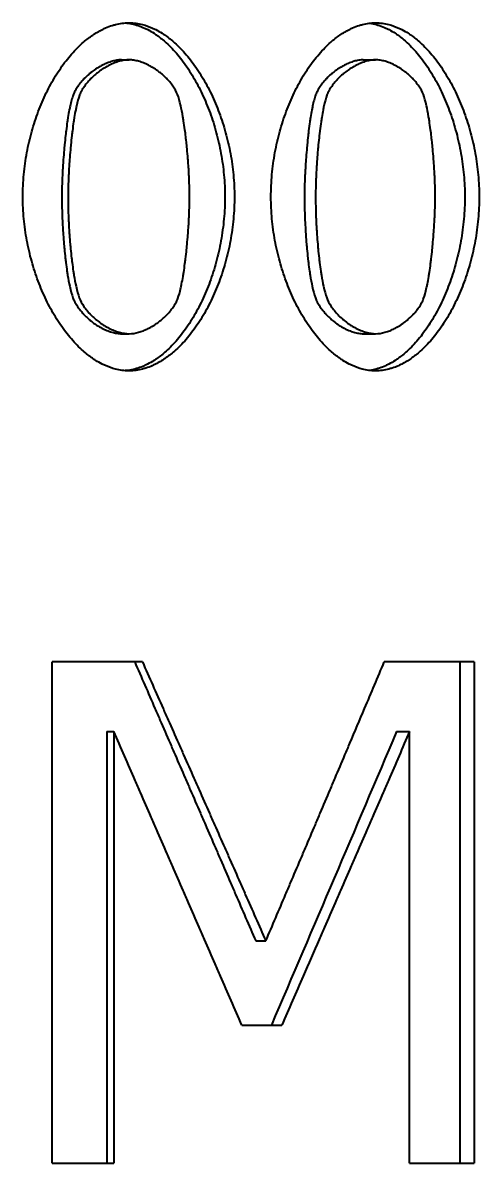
# Model space of a CAD drawing. Header units: millimetres. Extents: x 0 to 51860, y 0 to 5940.
# Drawn here: x 703.77 to 711.97, y 1717.11 to 1737.59 of the extents above; entities that cross this region are included whole.
import ezdxf

# ---------------------------------------------------------------- set-up
doc = ezdxf.new("R2010")
doc.units = ezdxf.units.MM
doc.header["$LTSCALE"] = 10
doc.layers.add('가시적인 것(ISO)', color=3, linetype='Continuous', lineweight=40)

msp = doc.modelspace()

# ---------------------------------------------------------------- linework, layer by layer
at = {"layer": '가시적인 것(ISO)'}
for p, q in [((705.5494, 1736.919), (705.6827, 1736.919)), ((709.8908, 1736.919), (710.1121, 1736.919)), ((705.5494, 1732.0032), (705.6827, 1732.0032)), ((709.8908, 1732.0032), (710.1121, 1732.0032)), ((704.3012, 1717.11), (704.3012, 1726.11)), ((705.9226, 1726.11), (704.3012, 1726.11)), ((711.8817, 1726.11), (710.2677, 1726.11)), ((711.6251, 1726.11), (711.6251, 1717.11)), ((711.8817, 1726.11), (711.8817, 1717.11)), ((705.2816, 1724.8629), (705.2816, 1717.11)), ((705.2816, 1724.8629), (705.4094, 1724.8629)), ((705.4094, 1724.8629), (705.4094, 1717.11)), ((710.4886, 1724.8629), (710.722, 1724.8629)), ((710.722, 1717.11), (710.722, 1724.8629)), ((707.9577, 1721.0995), (708.1398, 1721.0995)), ((707.7092, 1719.5898), (708.4265, 1719.5898)), ((704.3012, 1717.11), (705.4094, 1717.11)), ((710.722, 1717.11), (711.8817, 1717.11))]:
    msp.add_line(p, q, dxfattribs=at)
for points, knots in [([(703.7748, 1734.4587), (703.7748, 1734.594), (703.7878, 1734.863), (703.8338, 1735.191), (703.9004, 1735.5098), (703.9692, 1735.7564), (704.0727, 1736.0509), (704.1688, 1736.2744), (704.3035, 1736.5357), (704.4222, 1736.7289), (704.5823, 1736.9479), (704.7189, 1737.1037), (704.8806, 1737.2546), (704.9736, 1737.3265), (705.0872, 1737.4035), (705.1449, 1737.4374), (705.2229, 1737.4759), (705.2816, 1737.5032), (705.3607, 1737.5327), (705.4606, 1737.5608), (705.5611, 1737.5799), (705.6421, 1737.5851), (705.6827, 1737.5851)], [0, 0, 0, 0, 0.0833333, 0.1666667, 0.2083333, 0.2916667, 0.3333333, 0.4166667, 0.4583333, 0.5416667, 0.5833333, 0.6666667, 0.7083333, 0.7708333, 0.7708333, 0.8333333, 0.8333333, 0.8541667, 0.8958333, 0.9166667, 0.9583333, 1, 1, 1, 1]), ([(705.6149, 1737.5827), (705.633, 1737.5814), (705.6509, 1737.5795), (705.6689, 1737.5771), (705.7086, 1737.5718), (705.7481, 1737.5639), (705.7874, 1737.5536), (705.807, 1737.5484), (705.8266, 1737.5426), (705.8461, 1737.5362), (705.8852, 1737.5234), (705.9239, 1737.5082), (705.9624, 1737.4906), (705.9816, 1737.4818), (706.0008, 1737.4725), (706.0199, 1737.4626), (706.058, 1737.4428), (706.0958, 1737.4207), (706.1331, 1737.3965), (706.1518, 1737.3844), (706.1704, 1737.3717), (706.1889, 1737.3586), (706.2443, 1737.3191), (706.2987, 1737.2749), (706.352, 1737.2264), (706.3875, 1737.194), (706.4224, 1737.1598), (706.4568, 1737.1237), (706.5255, 1737.0516), (706.5919, 1736.9722), (706.6554, 1736.8866), (706.6872, 1736.8437), (706.7182, 1736.7993), (706.7485, 1736.7534), (706.8091, 1736.6616), (706.8665, 1736.564), (706.9204, 1736.4613), (706.9473, 1736.41), (706.9734, 1736.3574), (706.9985, 1736.3037), (707.0487, 1736.1962), (707.0951, 1736.0843), (707.1371, 1735.9687), (707.1582, 1735.9109), (707.1781, 1735.8521), (707.197, 1735.7926), (707.2346, 1735.6736), (707.2678, 1735.5514), (707.2959, 1735.4268), (707.3099, 1735.3645), (707.3227, 1735.3017), (707.3342, 1735.2384), (707.3572, 1735.1118), (707.3749, 1734.9833), (707.3869, 1734.8538), (707.3989, 1734.7244), (707.4051, 1734.594), (707.4051, 1734.4635)], [0.02281679, 0.02281679, 0.02281679, 0.02281679, 0.04166667, 0.04166667, 0.04166667, 0.08333333, 0.08333333, 0.08333333, 0.10416667, 0.10416667, 0.10416667, 0.14583333, 0.14583333, 0.14583333, 0.16666667, 0.16666667, 0.16666667, 0.20833333, 0.20833333, 0.20833333, 0.22916667, 0.22916667, 0.22916667, 0.29166667, 0.29166667, 0.29166667, 0.33333333, 0.33333333, 0.33333333, 0.41666667, 0.41666667, 0.41666667, 0.45833333, 0.45833333, 0.45833333, 0.54166667, 0.54166667, 0.54166667, 0.58333333, 0.58333333, 0.58333333, 0.66666667, 0.66666667, 0.66666667, 0.70833333, 0.70833333, 0.70833333, 0.79166667, 0.79166667, 0.79166667, 0.83333333, 0.83333333, 0.83333333, 0.91666667, 0.91666667, 0.91666667, 1, 1, 1, 1]), ([(705.6827, 1737.5851), (705.7234, 1737.5851), (705.8047, 1737.5797), (705.8854, 1737.5639), (705.9856, 1737.538), (706.0452, 1737.5169), (706.1237, 1737.4818), (706.1823, 1737.4538), (706.2594, 1737.4097), (706.3731, 1737.3338), (706.4842, 1737.2454), (706.6447, 1737.0913), (706.7802, 1736.9326), (706.9386, 1736.7105), (707.0558, 1736.5151), (707.1887, 1736.2522), (707.2833, 1736.0283), (707.3852, 1735.7347), (707.4528, 1735.4902), (707.5181, 1735.176), (707.5633, 1734.8548), (707.576, 1734.594), (707.576, 1734.4635)], [0, 0, 0, 0, 0.0416667, 0.0833333, 0.0833333, 0.1458333, 0.1458333, 0.1666667, 0.2083333, 0.2291667, 0.2916667, 0.3333333, 0.4166667, 0.4583333, 0.5416667, 0.5833333, 0.6666667, 0.7083333, 0.7916667, 0.8333333, 0.9166667, 1, 1, 1, 1]), ([(708.2315, 1734.4587), (708.2315, 1734.594), (708.2443, 1734.863), (708.2898, 1735.191), (708.3555, 1735.5098), (708.4234, 1735.7564), (708.5256, 1736.0509), (708.6205, 1736.2744), (708.7534, 1736.5357), (708.8705, 1736.7289), (709.0283, 1736.9479), (709.163, 1737.1037), (709.3223, 1737.2546), (709.414, 1737.3265), (709.5259, 1737.4035), (709.5827, 1737.4374), (709.6595, 1737.4759), (709.7173, 1737.5032), (709.7953, 1737.5327), (709.8936, 1737.5608), (709.9925, 1737.5799), (710.0722, 1737.5851), (710.1121, 1737.5851)], [0, 0, 0, 0, 0.0833333, 0.1666667, 0.2083333, 0.2916667, 0.3333333, 0.4166667, 0.4583333, 0.5416667, 0.5833333, 0.6666667, 0.7083333, 0.7708333, 0.7708333, 0.8333333, 0.8333333, 0.8541667, 0.8958333, 0.9166667, 0.9583333, 1, 1, 1, 1]), ([(709.9996, 1737.5782), (710.0025, 1737.5779), (710.0054, 1737.5775), (710.0083, 1737.5771), (710.0474, 1737.5718), (710.0862, 1737.5639), (710.1249, 1737.5536), (710.1442, 1737.5484), (710.1634, 1737.5426), (710.1826, 1737.5362), (710.221, 1737.5234), (710.2592, 1737.5082), (710.297, 1737.4906), (710.3159, 1737.4818), (710.3347, 1737.4725), (710.3535, 1737.4626), (710.391, 1737.4428), (710.4281, 1737.4207), (710.4648, 1737.3965), (710.4832, 1737.3844), (710.5015, 1737.3717), (710.5196, 1737.3586), (710.5741, 1737.3191), (710.6276, 1737.2749), (710.6799, 1737.2264), (710.7147, 1737.194), (710.7491, 1737.1598), (710.7828, 1737.1237), (710.8504, 1737.0516), (710.9155, 1736.9722), (710.9779, 1736.8866), (711.0091, 1736.8437), (711.0396, 1736.7993), (711.0693, 1736.7534), (711.1287, 1736.6616), (711.1851, 1736.564), (711.238, 1736.4613), (711.2645, 1736.41), (711.29, 1736.3574), (711.3147, 1736.3037), (711.3639, 1736.1962), (711.4094, 1736.0843), (711.4507, 1735.9687), (711.4713, 1735.9109), (711.4909, 1735.8521), (711.5094, 1735.7926), (711.5463, 1735.6736), (711.5788, 1735.5514), (711.6064, 1735.4268), (711.6202, 1735.3645), (711.6327, 1735.3017), (711.644, 1735.2384), (711.6665, 1735.1118), (711.6839, 1734.9833), (711.6956, 1734.8538), (711.7074, 1734.7244), (711.7135, 1734.594), (711.7135, 1734.4635)], [0.03856959, 0.03856959, 0.03856959, 0.03856959, 0.04166667, 0.04166667, 0.04166667, 0.08333333, 0.08333333, 0.08333333, 0.10416667, 0.10416667, 0.10416667, 0.14583333, 0.14583333, 0.14583333, 0.16666667, 0.16666667, 0.16666667, 0.20833333, 0.20833333, 0.20833333, 0.22916667, 0.22916667, 0.22916667, 0.29166667, 0.29166667, 0.29166667, 0.33333333, 0.33333333, 0.33333333, 0.41666667, 0.41666667, 0.41666667, 0.45833333, 0.45833333, 0.45833333, 0.54166667, 0.54166667, 0.54166667, 0.58333333, 0.58333333, 0.58333333, 0.66666667, 0.66666667, 0.66666667, 0.70833333, 0.70833333, 0.70833333, 0.79166667, 0.79166667, 0.79166667, 0.83333333, 0.83333333, 0.83333333, 0.91666667, 0.91666667, 0.91666667, 1, 1, 1, 1]), ([(710.1121, 1737.5851), (710.1522, 1737.5851), (710.2322, 1737.5797), (710.3115, 1737.5639), (710.4101, 1737.538), (710.4687, 1737.5169), (710.5459, 1737.4818), (710.6035, 1737.4538), (710.6793, 1737.4097), (710.7911, 1737.3338), (710.9003, 1737.2454), (711.0579, 1737.0913), (711.191, 1736.9326), (711.3465, 1736.7105), (711.4615, 1736.5151), (711.5919, 1736.2522), (711.6848, 1736.0283), (711.7847, 1735.7347), (711.851, 1735.4902), (711.915, 1735.176), (711.9593, 1734.8548), (711.9718, 1734.594), (711.9718, 1734.4635)], [0, 0, 0, 0, 0.0416667, 0.0833333, 0.0833333, 0.1458333, 0.1458333, 0.1666667, 0.2083333, 0.2291667, 0.2916667, 0.3333333, 0.4166667, 0.4583333, 0.5416667, 0.5833333, 0.6666667, 0.7083333, 0.7916667, 0.8333333, 0.9166667, 1, 1, 1, 1]), ([(705.5494, 1736.919), (705.5223, 1736.919), (705.4666, 1736.9146), (705.3949, 1736.899), (705.3225, 1736.8766), (705.2642, 1736.8535), (705.1919, 1736.8187), (705.1348, 1736.7865), (705.0652, 1736.7415), (705.0113, 1736.7019), (704.9469, 1736.6486), (704.8983, 1736.6033), (704.8418, 1736.5438), (704.8004, 1736.4944), (704.7543, 1736.4308), (704.7143, 1736.3659), (704.6897, 1736.3132), (704.6794, 1736.2869)], [0, 0, 0, 0, 0.0833333, 0.1666667, 0.2083333, 0.2916667, 0.3333333, 0.4166667, 0.4583333, 0.5416667, 0.5833333, 0.6666667, 0.7083333, 0.7916667, 0.8333333, 0.9166667, 1, 1, 1, 1]), ([(705.6827, 1736.919), (705.6272, 1736.919), (705.5691, 1736.9102), (705.5102, 1736.8941), (705.4955, 1736.8901), (705.4807, 1736.8856), (705.4659, 1736.8807), (705.4362, 1736.8708), (705.4065, 1736.8593), (705.3769, 1736.8462), (705.3621, 1736.8396), (705.3474, 1736.8326), (705.3327, 1736.8253), (705.3033, 1736.8107), (705.2742, 1736.7946), (705.2455, 1736.7772), (705.2312, 1736.7685), (705.217, 1736.7595), (705.2029, 1736.7502), (705.1748, 1736.7316), (705.1473, 1736.7118), (705.1207, 1736.691), (705.1073, 1736.6806), (705.0942, 1736.67), (705.0813, 1736.6591), (705.0555, 1736.6373), (705.0307, 1736.6146), (705.0071, 1736.5912), (704.9952, 1736.5795), (704.9837, 1736.5676), (704.9725, 1736.5556), (704.9501, 1736.5315), (704.929, 1736.5067), (704.9094, 1736.4815), (704.8996, 1736.4689), (704.8902, 1736.4562), (704.8813, 1736.4434), (704.8633, 1736.4178), (704.8469, 1736.3919), (704.8325, 1736.3657), (704.818, 1736.3395), (704.8054, 1736.3132), (704.795, 1736.2869)], [0, 0, 0, 0, 0.1666667, 0.1666667, 0.1666667, 0.2083333, 0.2083333, 0.2083333, 0.2916667, 0.2916667, 0.2916667, 0.3333333, 0.3333333, 0.3333333, 0.4166667, 0.4166667, 0.4166667, 0.4583333, 0.4583333, 0.4583333, 0.5416667, 0.5416667, 0.5416667, 0.5833333, 0.5833333, 0.5833333, 0.6666667, 0.6666667, 0.6666667, 0.7083333, 0.7083333, 0.7083333, 0.7916667, 0.7916667, 0.7916667, 0.8333333, 0.8333333, 0.8333333, 0.9166667, 0.9166667, 0.9166667, 1, 1, 1, 1]), ([(706.5538, 1736.2966), (706.5338, 1736.3477), (706.5055, 1736.399), (706.4707, 1736.4491), (706.462, 1736.4616), (706.4528, 1736.474), (706.4434, 1736.4864), (706.4244, 1736.5111), (706.4039, 1736.5353), (706.3821, 1736.559), (706.3712, 1736.5709), (706.36, 1736.5826), (706.3485, 1736.5941), (706.3255, 1736.6171), (706.3012, 1736.6395), (706.2761, 1736.661), (706.2635, 1736.6717), (706.2507, 1736.6823), (706.2376, 1736.6926), (706.2116, 1736.7131), (706.1846, 1736.7327), (706.1571, 1736.7512), (706.1433, 1736.7604), (706.1294, 1736.7693), (706.1153, 1736.7779), (706.0872, 1736.7952), (706.0586, 1736.8111), (706.0296, 1736.8257), (706.0152, 1736.833), (706.0006, 1736.8399), (705.986, 1736.8464), (705.9569, 1736.8594), (705.9275, 1736.871), (705.8982, 1736.8808), (705.8836, 1736.8857), (705.8689, 1736.8901), (705.8543, 1736.8941), (705.8251, 1736.9022), (705.796, 1736.9084), (705.7674, 1736.9126), (705.7387, 1736.9168), (705.7104, 1736.919), (705.6827, 1736.919)], [0, 0, 0, 0, 0.1666667, 0.1666667, 0.1666667, 0.2083333, 0.2083333, 0.2083333, 0.2916667, 0.2916667, 0.2916667, 0.3333333, 0.3333333, 0.3333333, 0.4166667, 0.4166667, 0.4166667, 0.4583333, 0.4583333, 0.4583333, 0.5416667, 0.5416667, 0.5416667, 0.5833333, 0.5833333, 0.5833333, 0.6666667, 0.6666667, 0.6666667, 0.7083333, 0.7083333, 0.7083333, 0.7916667, 0.7916667, 0.7916667, 0.8333333, 0.8333333, 0.8333333, 0.9166667, 0.9166667, 0.9166667, 1, 1, 1, 1]), ([(709.8908, 1736.919), (709.8641, 1736.919), (709.8093, 1736.9146), (709.7387, 1736.899), (709.6674, 1736.8766), (709.6101, 1736.8535), (709.5389, 1736.8187), (709.4826, 1736.7865), (709.4141, 1736.7415), (709.361, 1736.7019), (709.2976, 1736.6486), (709.2497, 1736.6033), (709.194, 1736.5438), (709.1533, 1736.4944), (709.1079, 1736.4308), (709.0684, 1736.3659), (709.0441, 1736.3132), (709.034, 1736.2869)], [0, 0, 0, 0, 0.0833333, 0.1666667, 0.2083333, 0.2916667, 0.3333333, 0.4166667, 0.4583333, 0.5416667, 0.5833333, 0.6666667, 0.7083333, 0.7916667, 0.8333333, 0.9166667, 1, 1, 1, 1]), ([(710.1121, 1736.919), (710.0576, 1736.919), (710.0004, 1736.9102), (709.9424, 1736.8941), (709.9279, 1736.8901), (709.9133, 1736.8856), (709.8988, 1736.8807), (709.8696, 1736.8708), (709.8403, 1736.8593), (709.8112, 1736.8462), (709.7967, 1736.8396), (709.7821, 1736.8326), (709.7677, 1736.8253), (709.7387, 1736.8107), (709.71, 1736.7946), (709.6818, 1736.7772), (709.6677, 1736.7685), (709.6537, 1736.7595), (709.6399, 1736.7502), (709.6122, 1736.7316), (709.5851, 1736.7118), (709.5589, 1736.691), (709.5457, 1736.6806), (709.5328, 1736.67), (709.5201, 1736.6591), (709.4947, 1736.6373), (709.4703, 1736.6146), (709.447, 1736.5912), (709.4353, 1736.5795), (709.424, 1736.5676), (709.4129, 1736.5556), (709.3908, 1736.5315), (709.3701, 1736.5067), (709.3508, 1736.4815), (709.3411, 1736.4689), (709.3319, 1736.4562), (709.323, 1736.4434), (709.3053, 1736.4178), (709.2892, 1736.3919), (709.2749, 1736.3657), (709.2607, 1736.3395), (709.2483, 1736.3132), (709.238, 1736.2869)], [0, 0, 0, 0, 0.1666667, 0.1666667, 0.1666667, 0.2083333, 0.2083333, 0.2083333, 0.2916667, 0.2916667, 0.2916667, 0.3333333, 0.3333333, 0.3333333, 0.4166667, 0.4166667, 0.4166667, 0.4583333, 0.4583333, 0.4583333, 0.5416667, 0.5416667, 0.5416667, 0.5833333, 0.5833333, 0.5833333, 0.6666667, 0.6666667, 0.6666667, 0.7083333, 0.7083333, 0.7083333, 0.7916667, 0.7916667, 0.7916667, 0.8333333, 0.8333333, 0.8333333, 0.9166667, 0.9166667, 0.9166667, 1, 1, 1, 1]), ([(710.9686, 1736.2966), (710.9489, 1736.3477), (710.9211, 1736.399), (710.8869, 1736.4491), (710.8784, 1736.4616), (710.8694, 1736.474), (710.8601, 1736.4864), (710.8415, 1736.5111), (710.8213, 1736.5353), (710.7999, 1736.559), (710.7892, 1736.5709), (710.7782, 1736.5826), (710.7669, 1736.5941), (710.7442, 1736.6171), (710.7205, 1736.6395), (710.6957, 1736.661), (710.6834, 1736.6717), (710.6707, 1736.6823), (710.6579, 1736.6926), (710.6323, 1736.7131), (710.6058, 1736.7327), (710.5788, 1736.7512), (710.5652, 1736.7604), (710.5515, 1736.7693), (710.5377, 1736.7779), (710.51, 1736.7952), (710.4819, 1736.8111), (710.4534, 1736.8257), (710.4392, 1736.833), (710.4249, 1736.8399), (710.4106, 1736.8464), (710.3819, 1736.8594), (710.353, 1736.871), (710.3242, 1736.8808), (710.3098, 1736.8857), (710.2954, 1736.8901), (710.281, 1736.8941), (710.2523, 1736.9022), (710.2237, 1736.9084), (710.1955, 1736.9126), (710.1673, 1736.9168), (710.1394, 1736.919), (710.1121, 1736.919)], [0, 0, 0, 0, 0.1666667, 0.1666667, 0.1666667, 0.2083333, 0.2083333, 0.2083333, 0.2916667, 0.2916667, 0.2916667, 0.3333333, 0.3333333, 0.3333333, 0.4166667, 0.4166667, 0.4166667, 0.4583333, 0.4583333, 0.4583333, 0.5416667, 0.5416667, 0.5416667, 0.5833333, 0.5833333, 0.5833333, 0.6666667, 0.6666667, 0.6666667, 0.7083333, 0.7083333, 0.7083333, 0.7916667, 0.7916667, 0.7916667, 0.8333333, 0.8333333, 0.8333333, 0.9166667, 0.9166667, 0.9166667, 1, 1, 1, 1]), ([(704.6794, 1736.2869), (704.6695, 1736.2613), (704.6503, 1736.2016), (704.6275, 1736.1079), (704.6058, 1736.0021), (704.5894, 1735.9087), (704.5701, 1735.7829), (704.5557, 1735.6759), (704.5391, 1735.5365), (704.5271, 1735.4211), (704.5136, 1735.2743), (704.5042, 1735.1556), (704.4921, 1734.9782), (704.4799, 1734.7451), (704.4758, 1734.5567), (704.4758, 1734.4587)], [0, 0, 0, 0, 0.0833333, 0.1666667, 0.2083333, 0.2916667, 0.3333333, 0.4166667, 0.4583333, 0.5416667, 0.5833333, 0.6666667, 0.7083333, 0.8333333, 1, 1, 1, 1]), ([(704.795, 1736.2869), (704.7749, 1736.2358), (704.7557, 1736.1673), (704.7377, 1736.0859), (704.7332, 1736.0656), (704.7287, 1736.0444), (704.7244, 1736.0225), (704.7157, 1735.9788), (704.7073, 1735.932), (704.6993, 1735.8829), (704.6952, 1735.8583), (704.6913, 1735.8332), (704.6875, 1735.8075), (704.6798, 1735.7561), (704.6724, 1735.7027), (704.6655, 1735.6476), (704.662, 1735.6201), (704.6586, 1735.5922), (704.6554, 1735.564), (704.6488, 1735.5076), (704.6427, 1735.4499), (704.6369, 1735.3916), (704.6341, 1735.3624), (704.6313, 1735.333), (704.6287, 1735.3035), (704.6234, 1735.2446), (704.6186, 1735.1853), (704.6143, 1735.1261), (704.6121, 1735.0965), (704.6101, 1735.0669), (704.6081, 1735.0374), (704.6024, 1734.9491), (704.5977, 1734.8617), (704.5943, 1734.7771), (704.5897, 1734.6644), (704.5873, 1734.5567), (704.5873, 1734.4587)], [0, 0, 0, 0, 0.1666667, 0.1666667, 0.1666667, 0.2083333, 0.2083333, 0.2083333, 0.2916667, 0.2916667, 0.2916667, 0.3333333, 0.3333333, 0.3333333, 0.4166667, 0.4166667, 0.4166667, 0.4583333, 0.4583333, 0.4583333, 0.5416667, 0.5416667, 0.5416667, 0.5833333, 0.5833333, 0.5833333, 0.6666667, 0.6666667, 0.6666667, 0.7083333, 0.7083333, 0.7083333, 0.8333333, 0.8333333, 0.8333333, 1, 1, 1, 1]), ([(706.77, 1734.4635), (706.77, 1734.515), (706.7687, 1734.622), (706.7649, 1734.735), (706.7586, 1734.8787), (706.7536, 1734.9672), (706.7452, 1735.0858), (706.7386, 1735.1749), (706.7283, 1735.2935), (706.7107, 1735.469), (706.6972, 1735.5827), (706.6863, 1735.6644), (706.679, 1735.7188), (706.6675, 1735.7981), (706.6429, 1735.9472), (706.6077, 1736.1269), (706.5738, 1736.2455), (706.5538, 1736.2966)], [0, 0, 0, 0, 0.0833333, 0.1666667, 0.1666667, 0.2916667, 0.2916667, 0.3333333, 0.4166667, 0.4583333, 0.5833333, 0.5833333, 0.5833333, 0.6666667, 0.7083333, 0.8333333, 1, 1, 1, 1]), ([(709.034, 1736.2869), (709.0243, 1736.2613), (709.0053, 1736.2016), (708.9828, 1736.1079), (708.9615, 1736.0021), (708.9453, 1735.9087), (708.9262, 1735.7829), (708.9121, 1735.6759), (708.8958, 1735.5365), (708.8839, 1735.4211), (708.8706, 1735.2743), (708.8613, 1735.1556), (708.8494, 1734.9782), (708.8374, 1734.7451), (708.8333, 1734.5567), (708.8333, 1734.4587)], [0, 0, 0, 0, 0.0833333, 0.1666667, 0.2083333, 0.2916667, 0.3333333, 0.4166667, 0.4583333, 0.5416667, 0.5833333, 0.6666667, 0.7083333, 0.8333333, 1, 1, 1, 1]), ([(709.238, 1736.2869), (709.2181, 1736.2358), (709.1992, 1736.1673), (709.1815, 1736.0859), (709.177, 1736.0656), (709.1727, 1736.0444), (709.1684, 1736.0225), (709.1598, 1735.9788), (709.1516, 1735.932), (709.1436, 1735.8829), (709.1397, 1735.8583), (709.1358, 1735.8332), (709.132, 1735.8075), (709.1244, 1735.7561), (709.1172, 1735.7027), (709.1103, 1735.6476), (709.1069, 1735.6201), (709.1036, 1735.5922), (709.1003, 1735.564), (709.0939, 1735.5076), (709.0878, 1735.4499), (709.0822, 1735.3916), (709.0794, 1735.3624), (709.0767, 1735.333), (709.0741, 1735.3035), (709.0689, 1735.2446), (709.0641, 1735.1853), (709.0598, 1735.1261), (709.0577, 1735.0965), (709.0557, 1735.0669), (709.0538, 1735.0374), (709.0481, 1734.9491), (709.0435, 1734.8617), (709.0401, 1734.7771), (709.0356, 1734.6644), (709.0332, 1734.5567), (709.0332, 1734.4587)], [0, 0, 0, 0, 0.1666667, 0.1666667, 0.1666667, 0.2083333, 0.2083333, 0.2083333, 0.2916667, 0.2916667, 0.2916667, 0.3333333, 0.3333333, 0.3333333, 0.4166667, 0.4166667, 0.4166667, 0.4583333, 0.4583333, 0.4583333, 0.5416667, 0.5416667, 0.5416667, 0.5833333, 0.5833333, 0.5833333, 0.6666667, 0.6666667, 0.6666667, 0.7083333, 0.7083333, 0.7083333, 0.8333333, 0.8333333, 0.8333333, 1, 1, 1, 1]), ([(711.181, 1734.4635), (711.181, 1734.515), (711.1797, 1734.622), (711.1759, 1734.735), (711.1698, 1734.8787), (711.1648, 1734.9672), (711.1566, 1735.0858), (711.1501, 1735.1749), (711.14, 1735.2935), (711.1227, 1735.469), (711.1095, 1735.5827), (711.0987, 1735.6644), (711.0916, 1735.7188), (711.0803, 1735.7981), (711.0562, 1735.9472), (711.0216, 1736.1269), (710.9883, 1736.2455), (710.9686, 1736.2966)], [0, 0, 0, 0, 0.0833333, 0.1666667, 0.1666667, 0.2916667, 0.2916667, 0.3333333, 0.4166667, 0.4583333, 0.5833333, 0.5833333, 0.5833333, 0.6666667, 0.7083333, 0.8333333, 1, 1, 1, 1]), ([(705.6827, 1731.3371), (705.6417, 1731.3371), (705.56, 1731.3425), (705.4789, 1731.3581), (705.3782, 1731.3838), (705.3182, 1731.4047), (705.2393, 1731.4395), (705.1803, 1731.4673), (705.1027, 1731.5111), (704.9882, 1731.5865), (704.8763, 1731.6743), (704.7146, 1731.8275), (704.5781, 1731.9854), (704.4184, 1732.2066), (704.3001, 1732.4013), (704.166, 1732.6636), (704.0704, 1732.8874), (703.9675, 1733.1811), (703.8993, 1733.426), (703.8333, 1733.7413), (703.7876, 1734.0642), (703.7748, 1734.327), (703.7748, 1734.4587)], [0, 0, 0, 0, 0.0416667, 0.0833333, 0.0833333, 0.1458333, 0.1458333, 0.1666667, 0.2083333, 0.2291667, 0.2916667, 0.3333333, 0.4166667, 0.4583333, 0.5416667, 0.5833333, 0.6666667, 0.7083333, 0.7916667, 0.8333333, 0.9166667, 1, 1, 1, 1]), ([(704.4758, 1734.4587), (704.4758, 1734.406), (704.4769, 1734.2977), (704.4807, 1734.157), (704.4864, 1734.0138), (704.4925, 1733.898), (704.5017, 1733.7533), (704.5106, 1733.6381), (704.5232, 1733.4964), (704.5347, 1733.3856), (704.5506, 1733.2518), (704.5645, 1733.1491), (704.5872, 1733.0036), (704.6205, 1732.8265), (704.6541, 1732.705), (704.6747, 1732.6499)], [0, 0, 0, 0, 0.0833333, 0.1666667, 0.2083333, 0.2916667, 0.3333333, 0.4166667, 0.4583333, 0.5416667, 0.5833333, 0.6666667, 0.7083333, 0.8333333, 1, 1, 1, 1]), ([(704.5873, 1734.4587), (704.5873, 1734.406), (704.5883, 1734.2977), (704.5915, 1734.1851), (704.5967, 1734.0428), (704.6009, 1733.9559), (704.608, 1733.8401), (704.6137, 1733.7533), (704.6227, 1733.6381), (704.6357, 1733.4964), (704.6473, 1733.3856), (704.6635, 1733.2518), (704.6778, 1733.1491), (704.7009, 1733.0036), (704.7349, 1732.8265), (704.7692, 1732.705), (704.7901, 1732.6499)], [0, 0, 0, 0, 0.0833333, 0.1666667, 0.1666667, 0.2916667, 0.2916667, 0.3333333, 0.4166667, 0.4583333, 0.5416667, 0.5833333, 0.6666667, 0.7083333, 0.8333333, 1, 1, 1, 1]), ([(707.4051, 1734.4635), (707.4051, 1734.329), (707.3988, 1734.1952), (707.3867, 1734.0629), (707.3746, 1733.9306), (707.3567, 1733.7999), (707.3336, 1733.6714), (707.322, 1733.6072), (707.3091, 1733.5436), (707.2949, 1733.4807), (707.2666, 1733.3548), (707.2332, 1733.2317), (707.1953, 1733.1121), (707.1763, 1733.0523), (707.1562, 1732.9934), (707.1351, 1732.9355), (707.0927, 1732.8197), (707.0461, 1732.7079), (706.9956, 1732.6009), (706.9704, 1732.5474), (706.9442, 1732.4951), (706.9172, 1732.444), (706.8631, 1732.342), (706.8054, 1732.2452), (706.7447, 1732.1543), (706.7144, 1732.1089), (706.6832, 1732.065), (706.6514, 1732.0227), (706.5878, 1731.9381), (706.5214, 1731.8599), (706.4526, 1731.7889), (706.4182, 1731.7535), (706.3833, 1731.7198), (706.3478, 1731.688), (706.2947, 1731.6404), (706.2403, 1731.5971), (706.185, 1731.5584), (706.1666, 1731.5455), (706.1481, 1731.5331), (706.1295, 1731.5213), (706.0922, 1731.4976), (706.0546, 1731.476), (706.0166, 1731.4566), (705.9976, 1731.4469), (705.9785, 1731.4378), (705.9594, 1731.4292), (705.9211, 1731.4121), (705.8826, 1731.3972), (705.8438, 1731.3847), (705.8244, 1731.3785), (705.8049, 1731.3729), (705.7854, 1731.3678), (705.7464, 1731.3577), (705.7072, 1731.35), (705.6678, 1731.3449), (705.6503, 1731.3426), (705.6328, 1731.3408), (705.6152, 1731.3395)], [0, 0, 0, 0, 0.08333333, 0.08333333, 0.08333333, 0.16666667, 0.16666667, 0.16666667, 0.20833333, 0.20833333, 0.20833333, 0.29166667, 0.29166667, 0.29166667, 0.33333333, 0.33333333, 0.33333333, 0.41666667, 0.41666667, 0.41666667, 0.45833333, 0.45833333, 0.45833333, 0.54166667, 0.54166667, 0.54166667, 0.58333333, 0.58333333, 0.58333333, 0.66666667, 0.66666667, 0.66666667, 0.70833333, 0.70833333, 0.70833333, 0.77083333, 0.77083333, 0.77083333, 0.79166667, 0.79166667, 0.79166667, 0.83333333, 0.83333333, 0.83333333, 0.85416667, 0.85416667, 0.85416667, 0.89583333, 0.89583333, 0.89583333, 0.91666667, 0.91666667, 0.91666667, 0.95833333, 0.95833333, 0.95833333, 0.97687483, 0.97687483, 0.97687483, 0.97687483]), ([(707.576, 1734.4635), (707.576, 1734.329), (707.5631, 1734.0614), (707.5175, 1733.7345), (707.4517, 1733.4164), (707.3836, 1733.1701), (707.2811, 1732.8757), (707.1859, 1732.652), (707.0524, 1732.3904), (706.9347, 1732.1967), (706.776, 1731.9772), (706.6404, 1731.8208), (706.48, 1731.6693), (706.3876, 1731.5971), (706.2748, 1731.5197), (706.2174, 1731.4857), (706.1399, 1731.4469), (706.0816, 1731.4195), (706.0029, 1731.3898), (705.9036, 1731.3615), (705.8036, 1731.3424), (705.723, 1731.3371), (705.6827, 1731.3371)], [0, 0, 0, 0, 0.0833333, 0.1666667, 0.2083333, 0.2916667, 0.3333333, 0.4166667, 0.4583333, 0.5416667, 0.5833333, 0.6666667, 0.7083333, 0.7708333, 0.7708333, 0.8333333, 0.8333333, 0.8541667, 0.8958333, 0.9166667, 0.9583333, 1, 1, 1, 1]), ([(706.5586, 1732.6353), (706.5778, 1732.6848), (706.5965, 1732.7514), (706.6143, 1732.8309), (706.6188, 1732.8507), (706.6232, 1732.8714), (706.6275, 1732.8928), (706.6362, 1732.9357), (706.6446, 1732.9815), (706.6527, 1733.0298), (706.6568, 1733.0539), (706.6608, 1733.0786), (706.6647, 1733.1039), (706.6725, 1733.1545), (706.6801, 1733.2072), (706.6872, 1733.2616), (706.6908, 1733.2888), (706.6943, 1733.3164), (706.6977, 1733.3443), (706.7045, 1733.4002), (706.7109, 1733.4574), (706.7169, 1733.5156), (706.7199, 1733.5446), (706.7228, 1733.5739), (706.7256, 1733.6033), (706.7311, 1733.6621), (706.7362, 1733.7215), (706.7409, 1733.781), (706.7432, 1733.8108), (706.7454, 1733.8405), (706.7474, 1733.8702), (706.7536, 1733.9593), (706.7587, 1734.0479), (706.7624, 1734.1343), (706.7674, 1734.2495), (706.77, 1734.3606), (706.77, 1734.4635)], [0, 0, 0, 0, 0.1666667, 0.1666667, 0.1666667, 0.2083333, 0.2083333, 0.2083333, 0.2916667, 0.2916667, 0.2916667, 0.3333333, 0.3333333, 0.3333333, 0.4166667, 0.4166667, 0.4166667, 0.4583333, 0.4583333, 0.4583333, 0.5416667, 0.5416667, 0.5416667, 0.5833333, 0.5833333, 0.5833333, 0.6666667, 0.6666667, 0.6666667, 0.7083333, 0.7083333, 0.7083333, 0.8333333, 0.8333333, 0.8333333, 1, 1, 1, 1]), ([(710.1121, 1731.3371), (710.0718, 1731.3371), (709.9914, 1731.3425), (709.9116, 1731.3581), (709.8124, 1731.3838), (709.7534, 1731.4047), (709.6757, 1731.4395), (709.6176, 1731.4673), (709.5412, 1731.5111), (709.4283, 1731.5865), (709.3181, 1731.6743), (709.1588, 1731.8275), (709.0242, 1731.9854), (708.8667, 1732.2066), (708.75, 1732.4013), (708.6177, 1732.6636), (708.5234, 1732.8874), (708.4218, 1733.1811), (708.3544, 1733.426), (708.2893, 1733.7413), (708.2442, 1734.0642), (708.2315, 1734.327), (708.2315, 1734.4587)], [0, 0, 0, 0, 0.0416667, 0.0833333, 0.0833333, 0.1458333, 0.1458333, 0.1666667, 0.2083333, 0.2291667, 0.2916667, 0.3333333, 0.4166667, 0.4583333, 0.5416667, 0.5833333, 0.6666667, 0.7083333, 0.7916667, 0.8333333, 0.9166667, 1, 1, 1, 1]), ([(708.8333, 1734.4587), (708.8333, 1734.406), (708.8343, 1734.2977), (708.8382, 1734.157), (708.8438, 1734.0138), (708.8497, 1733.898), (708.8589, 1733.7533), (708.8676, 1733.6381), (708.8801, 1733.4964), (708.8914, 1733.3856), (708.907, 1733.2518), (708.9208, 1733.1491), (708.9431, 1733.0036), (708.976, 1732.8265), (709.0091, 1732.705), (709.0293, 1732.6499)], [0, 0, 0, 0, 0.0833333, 0.1666667, 0.2083333, 0.2916667, 0.3333333, 0.4166667, 0.4583333, 0.5416667, 0.5833333, 0.6666667, 0.7083333, 0.8333333, 1, 1, 1, 1]), ([(709.0332, 1734.4587), (709.0332, 1734.406), (709.0343, 1734.2977), (709.0374, 1734.1851), (709.0425, 1734.0428), (709.0467, 1733.9559), (709.0537, 1733.8401), (709.0593, 1733.7533), (709.0682, 1733.6381), (709.0809, 1733.4964), (709.0924, 1733.3856), (709.1084, 1733.2518), (709.1224, 1733.1491), (709.1453, 1733.0036), (709.1788, 1732.8265), (709.2126, 1732.705), (709.2332, 1732.6499)], [0, 0, 0, 0, 0.0833333, 0.1666667, 0.1666667, 0.2916667, 0.2916667, 0.3333333, 0.4166667, 0.4583333, 0.5416667, 0.5833333, 0.6666667, 0.7083333, 0.8333333, 1, 1, 1, 1]), ([(711.7135, 1734.4635), (711.7135, 1734.329), (711.7073, 1734.1952), (711.6954, 1734.0629), (711.6836, 1733.9306), (711.6661, 1733.7999), (711.6433, 1733.6714), (711.632, 1733.6072), (711.6193, 1733.5436), (711.6054, 1733.4807), (711.5776, 1733.3548), (711.5449, 1733.2317), (711.5077, 1733.1121), (711.4891, 1733.0523), (711.4694, 1732.9934), (711.4486, 1732.9355), (711.4071, 1732.8197), (711.3613, 1732.7079), (711.3119, 1732.6009), (711.2871, 1732.5474), (711.2614, 1732.4951), (711.2349, 1732.444), (711.1818, 1732.342), (711.1252, 1732.2452), (711.0656, 1732.1543), (711.0358, 1732.1089), (711.0052, 1732.065), (710.974, 1732.0227), (710.9115, 1731.9381), (710.8463, 1731.8599), (710.7787, 1731.7889), (710.745, 1731.7535), (710.7106, 1731.7198), (710.6758, 1731.688), (710.6236, 1731.6404), (710.5702, 1731.5971), (710.5158, 1731.5584), (710.4977, 1731.5455), (710.4795, 1731.5331), (710.4612, 1731.5213), (710.4246, 1731.4976), (710.3876, 1731.476), (710.3503, 1731.4566), (710.3316, 1731.4469), (710.3128, 1731.4378), (710.294, 1731.4292), (710.2564, 1731.4121), (710.2185, 1731.3972), (710.1803, 1731.3847), (710.1612, 1731.3785), (710.1421, 1731.3729), (710.1229, 1731.3678), (710.0845, 1731.3577), (710.046, 1731.35), (710.0073, 1731.3449), (710.0049, 1731.3446), (710.0025, 1731.3443), (710.0001, 1731.344)], [0, 0, 0, 0, 0.08333333, 0.08333333, 0.08333333, 0.16666667, 0.16666667, 0.16666667, 0.20833333, 0.20833333, 0.20833333, 0.29166667, 0.29166667, 0.29166667, 0.33333333, 0.33333333, 0.33333333, 0.41666667, 0.41666667, 0.41666667, 0.45833333, 0.45833333, 0.45833333, 0.54166667, 0.54166667, 0.54166667, 0.58333333, 0.58333333, 0.58333333, 0.66666667, 0.66666667, 0.66666667, 0.70833333, 0.70833333, 0.70833333, 0.77083333, 0.77083333, 0.77083333, 0.79166667, 0.79166667, 0.79166667, 0.83333333, 0.83333333, 0.83333333, 0.85416667, 0.85416667, 0.85416667, 0.89583333, 0.89583333, 0.89583333, 0.91666667, 0.91666667, 0.91666667, 0.95833333, 0.95833333, 0.95833333, 0.96091388, 0.96091388, 0.96091388, 0.96091388]), ([(711.9718, 1734.4635), (711.9718, 1734.329), (711.9592, 1734.0614), (711.9145, 1733.7345), (711.8499, 1733.4164), (711.7831, 1733.1701), (711.6826, 1732.8757), (711.5892, 1732.652), (711.4582, 1732.3904), (711.3427, 1732.1967), (711.1869, 1731.9772), (711.0537, 1731.8208), (710.8961, 1731.6693), (710.8053, 1731.5971), (710.6944, 1731.5197), (710.6381, 1731.4857), (710.5619, 1731.4469), (710.5045, 1731.4195), (710.4271, 1731.3898), (710.3295, 1731.3615), (710.2311, 1731.3424), (710.1519, 1731.3371), (710.1121, 1731.3371)], [0, 0, 0, 0, 0.0833333, 0.1666667, 0.2083333, 0.2916667, 0.3333333, 0.4166667, 0.4583333, 0.5416667, 0.5833333, 0.6666667, 0.7083333, 0.7708333, 0.7708333, 0.8333333, 0.8333333, 0.8541667, 0.8958333, 0.9166667, 0.9583333, 1, 1, 1, 1]), ([(710.9733, 1732.6353), (710.9922, 1732.6848), (711.0106, 1732.7514), (711.0281, 1732.8309), (711.0324, 1732.8507), (711.0368, 1732.8714), (711.041, 1732.8928), (711.0495, 1732.9357), (711.0578, 1732.9815), (711.0658, 1733.0298), (711.0698, 1733.0539), (711.0737, 1733.0786), (711.0776, 1733.1039), (711.0852, 1733.1545), (711.0926, 1733.2072), (711.0997, 1733.2616), (711.1032, 1733.2888), (711.1066, 1733.3164), (711.1099, 1733.3443), (711.1166, 1733.4002), (711.1229, 1733.4574), (711.1288, 1733.5156), (711.1318, 1733.5446), (711.1346, 1733.5739), (711.1373, 1733.6033), (711.1428, 1733.6621), (711.1478, 1733.7215), (711.1523, 1733.781), (711.1546, 1733.8108), (711.1568, 1733.8405), (711.1588, 1733.8702), (711.1649, 1733.9593), (711.1698, 1734.0479), (711.1735, 1734.1343), (711.1784, 1734.2495), (711.181, 1734.3606), (711.181, 1734.4635)], [0, 0, 0, 0, 0.1666667, 0.1666667, 0.1666667, 0.2083333, 0.2083333, 0.2083333, 0.2916667, 0.2916667, 0.2916667, 0.3333333, 0.3333333, 0.3333333, 0.4166667, 0.4166667, 0.4166667, 0.4583333, 0.4583333, 0.4583333, 0.5416667, 0.5416667, 0.5416667, 0.5833333, 0.5833333, 0.5833333, 0.6666667, 0.6666667, 0.6666667, 0.7083333, 0.7083333, 0.7083333, 0.8333333, 0.8333333, 0.8333333, 1, 1, 1, 1]), ([(704.6747, 1732.6499), (704.6841, 1732.624), (704.7073, 1732.5718), (704.7459, 1732.5067), (704.7908, 1732.4426), (704.8314, 1732.3924), (704.8873, 1732.3317), (704.9356, 1732.2851), (704.9999, 1732.2301), (705.054, 1732.1891), (705.1242, 1732.1423), (705.182, 1732.1087), (705.2555, 1732.0723), (705.315, 1732.0479), (705.3894, 1732.0243), (705.4633, 1732.0079), (705.5211, 1732.0032), (705.5494, 1732.0032)], [0, 0, 0, 0, 0.0833333, 0.1666667, 0.2083333, 0.2916667, 0.3333333, 0.4166667, 0.4583333, 0.5416667, 0.5833333, 0.6666667, 0.7083333, 0.7916667, 0.8333333, 0.9166667, 1, 1, 1, 1]), ([(704.7901, 1732.6499), (704.8095, 1732.5981), (704.8375, 1732.5455), (704.8724, 1732.494), (704.8812, 1732.4811), (704.8903, 1732.4683), (704.8999, 1732.4555), (704.919, 1732.43), (704.9397, 1732.4049), (704.9618, 1732.3804), (704.9729, 1732.3681), (704.9843, 1732.3559), (704.996, 1732.344), (705.0194, 1732.32), (705.0441, 1732.2967), (705.0698, 1732.2743), (705.0827, 1732.2631), (705.0958, 1732.2521), (705.1091, 1732.2414), (705.1358, 1732.2199), (705.1634, 1732.1994), (705.1917, 1732.18), (705.2058, 1732.1704), (705.2202, 1732.161), (705.2346, 1732.152), (705.2635, 1732.1339), (705.293, 1732.1171), (705.3229, 1732.1017), (705.3378, 1732.0941), (705.3528, 1732.0868), (705.3678, 1732.0799), (705.398, 1732.0662), (705.4283, 1732.054), (705.4587, 1732.0437), (705.4738, 1732.0385), (705.489, 1732.0338), (705.5041, 1732.0295), (705.5344, 1732.0211), (705.5646, 1732.0145), (705.5944, 1732.01), (705.6243, 1732.0056), (705.6538, 1732.0032), (705.6827, 1732.0032)], [0, 0, 0, 0, 0.1666667, 0.1666667, 0.1666667, 0.2083333, 0.2083333, 0.2083333, 0.2916667, 0.2916667, 0.2916667, 0.3333333, 0.3333333, 0.3333333, 0.4166667, 0.4166667, 0.4166667, 0.4583333, 0.4583333, 0.4583333, 0.5416667, 0.5416667, 0.5416667, 0.5833333, 0.5833333, 0.5833333, 0.6666667, 0.6666667, 0.6666667, 0.7083333, 0.7083333, 0.7083333, 0.7916667, 0.7916667, 0.7916667, 0.8333333, 0.8333333, 0.8333333, 0.9166667, 0.9166667, 0.9166667, 1, 1, 1, 1]), ([(705.6827, 1732.0032), (705.7373, 1732.0032), (705.7947, 1732.012), (705.853, 1732.0281), (705.8676, 1732.0321), (705.8822, 1732.0366), (705.8969, 1732.0415), (705.9262, 1732.0514), (705.9556, 1732.0629), (705.9849, 1732.0761), (705.9996, 1732.0826), (706.0142, 1732.0896), (706.0287, 1732.0969), (706.0579, 1732.1115), (706.0867, 1732.1276), (706.1151, 1732.145), (706.1293, 1732.1537), (706.1433, 1732.1627), (706.1573, 1732.172), (706.1851, 1732.1906), (706.2123, 1732.2104), (706.2387, 1732.2312), (706.2519, 1732.2416), (706.2649, 1732.2523), (706.2776, 1732.2631), (706.3031, 1732.2849), (706.3276, 1732.3076), (706.351, 1732.331), (706.3626, 1732.3427), (706.374, 1732.3546), (706.3851, 1732.3666), (706.4071, 1732.3907), (706.4279, 1732.4155), (706.4471, 1732.4407), (706.4567, 1732.4533), (706.466, 1732.466), (706.4748, 1732.4788), (706.4924, 1732.5044), (706.5083, 1732.5304), (706.5224, 1732.5565), (706.5365, 1732.5827), (706.5486, 1732.609), (706.5586, 1732.6353)], [0, 0, 0, 0, 0.1666667, 0.1666667, 0.1666667, 0.2083333, 0.2083333, 0.2083333, 0.2916667, 0.2916667, 0.2916667, 0.3333333, 0.3333333, 0.3333333, 0.4166667, 0.4166667, 0.4166667, 0.4583333, 0.4583333, 0.4583333, 0.5416667, 0.5416667, 0.5416667, 0.5833333, 0.5833333, 0.5833333, 0.6666667, 0.6666667, 0.6666667, 0.7083333, 0.7083333, 0.7083333, 0.7916667, 0.7916667, 0.7916667, 0.8333333, 0.8333333, 0.8333333, 0.9166667, 0.9166667, 0.9166667, 1, 1, 1, 1]), ([(709.0293, 1732.6499), (709.0387, 1732.624), (709.0615, 1732.5718), (709.0995, 1732.5067), (709.1438, 1732.4426), (709.1838, 1732.3924), (709.2388, 1732.3317), (709.2865, 1732.2851), (709.3498, 1732.2301), (709.4031, 1732.1891), (709.4722, 1732.1423), (709.5291, 1732.1087), (709.6015, 1732.0723), (709.6601, 1732.0479), (709.7333, 1732.0243), (709.806, 1732.0079), (709.8629, 1732.0032), (709.8908, 1732.0032)], [0, 0, 0, 0, 0.0833333, 0.1666667, 0.2083333, 0.2916667, 0.3333333, 0.4166667, 0.4583333, 0.5416667, 0.5833333, 0.6666667, 0.7083333, 0.7916667, 0.8333333, 0.9166667, 1, 1, 1, 1]), ([(709.2332, 1732.6499), (709.2522, 1732.5981), (709.2799, 1732.5455), (709.3143, 1732.494), (709.3229, 1732.4811), (709.3319, 1732.4683), (709.3413, 1732.4555), (709.3602, 1732.43), (709.3806, 1732.4049), (709.4024, 1732.3804), (709.4133, 1732.3681), (709.4245, 1732.3559), (709.436, 1732.344), (709.4591, 1732.32), (709.4834, 1732.2967), (709.5088, 1732.2743), (709.5214, 1732.2631), (709.5343, 1732.2521), (709.5475, 1732.2414), (709.5738, 1732.2199), (709.601, 1732.1994), (709.6288, 1732.18), (709.6428, 1732.1704), (709.6569, 1732.161), (709.6711, 1732.152), (709.6996, 1732.1339), (709.7286, 1732.1171), (709.758, 1732.1017), (709.7727, 1732.0941), (709.7874, 1732.0868), (709.8023, 1732.0799), (709.8319, 1732.0662), (709.8618, 1732.054), (709.8917, 1732.0437), (709.9066, 1732.0385), (709.9215, 1732.0338), (709.9365, 1732.0295), (709.9663, 1732.0211), (709.996, 1732.0145), (710.0253, 1732.01), (710.0547, 1732.0056), (710.0837, 1732.0032), (710.1121, 1732.0032)], [0, 0, 0, 0, 0.1666667, 0.1666667, 0.1666667, 0.2083333, 0.2083333, 0.2083333, 0.2916667, 0.2916667, 0.2916667, 0.3333333, 0.3333333, 0.3333333, 0.4166667, 0.4166667, 0.4166667, 0.4583333, 0.4583333, 0.4583333, 0.5416667, 0.5416667, 0.5416667, 0.5833333, 0.5833333, 0.5833333, 0.6666667, 0.6666667, 0.6666667, 0.7083333, 0.7083333, 0.7083333, 0.7916667, 0.7916667, 0.7916667, 0.8333333, 0.8333333, 0.8333333, 0.9166667, 0.9166667, 0.9166667, 1, 1, 1, 1]), ([(710.1121, 1732.0032), (710.1659, 1732.0032), (710.2224, 1732.012), (710.2797, 1732.0281), (710.2941, 1732.0321), (710.3085, 1732.0366), (710.3229, 1732.0415), (710.3517, 1732.0514), (710.3807, 1732.0629), (710.4095, 1732.0761), (710.4239, 1732.0826), (710.4383, 1732.0896), (710.4526, 1732.0969), (710.4812, 1732.1115), (710.5096, 1732.1276), (710.5375, 1732.145), (710.5514, 1732.1537), (710.5652, 1732.1627), (710.5789, 1732.172), (710.6063, 1732.1906), (710.633, 1732.2104), (710.659, 1732.2312), (710.6719, 1732.2416), (710.6847, 1732.2523), (710.6972, 1732.2631), (710.7223, 1732.2849), (710.7464, 1732.3076), (710.7693, 1732.331), (710.7808, 1732.3427), (710.792, 1732.3546), (710.8028, 1732.3666), (710.8245, 1732.3907), (710.8449, 1732.4155), (710.8638, 1732.4407), (710.8733, 1732.4533), (710.8823, 1732.466), (710.891, 1732.4788), (710.9083, 1732.5044), (710.924, 1732.5304), (710.9378, 1732.5565), (710.9516, 1732.5827), (710.9635, 1732.609), (710.9733, 1732.6353)], [0, 0, 0, 0, 0.1666667, 0.1666667, 0.1666667, 0.2083333, 0.2083333, 0.2083333, 0.2916667, 0.2916667, 0.2916667, 0.3333333, 0.3333333, 0.3333333, 0.4166667, 0.4166667, 0.4166667, 0.4583333, 0.4583333, 0.4583333, 0.5416667, 0.5416667, 0.5416667, 0.5833333, 0.5833333, 0.5833333, 0.6666667, 0.6666667, 0.6666667, 0.7083333, 0.7083333, 0.7083333, 0.7916667, 0.7916667, 0.7916667, 0.8333333, 0.8333333, 0.8333333, 0.9166667, 0.9166667, 0.9166667, 1, 1, 1, 1]), ([(705.7846, 1726.11), (705.8452, 1725.9709), (705.9663, 1725.6925), (706.1176, 1725.3445), (706.2689, 1724.9966), (706.3898, 1724.7182), (706.5409, 1724.3703), (706.6618, 1724.0919), (706.8128, 1723.744), (706.9335, 1723.4656), (707.0844, 1723.1176), (707.205, 1722.8393), (707.3557, 1722.4913), (707.4762, 1722.213), (707.6268, 1721.865), (707.7773, 1721.517), (707.8976, 1721.2387), (707.9577, 1721.0995)], [0, 0, 0, 0, 0.0457587, 0.0915174, 0.11439674, 0.16015544, 0.18303479, 0.22879349, 0.25167284, 0.29743153, 0.32031088, 0.36606958, 0.38894893, 0.43470763, 0.45758698, 0.50334567, 0.54910437, 0.54910437, 0.54910437, 0.54910437]), ([(705.9226, 1726.11), (705.9844, 1725.9709), (706.108, 1725.6925), (706.2624, 1725.3445), (706.4167, 1724.9966), (706.5401, 1724.7182), (706.6943, 1724.3703), (706.8176, 1724.0919), (706.9716, 1723.744), (707.0948, 1723.4656), (707.2487, 1723.1176), (707.3718, 1722.8393), (707.5256, 1722.4913), (707.6485, 1722.213), (707.8022, 1721.865), (707.9557, 1721.517), (708.0785, 1721.2387), (708.1398, 1721.0995)], [0, 0, 0, 0, 0.0457587, 0.0915174, 0.11439674, 0.16015544, 0.18303479, 0.22879349, 0.25167284, 0.29743153, 0.32031088, 0.36606958, 0.38894893, 0.43470763, 0.45758698, 0.50334567, 0.54910437, 0.54910437, 0.54910437, 0.54910437]), ([(708.1398, 1721.0995), (708.1992, 1721.2387), (708.3179, 1721.517), (708.4661, 1721.865), (708.6143, 1722.213), (708.7328, 1722.4913), (708.8808, 1722.8393), (708.9992, 1723.1176), (709.147, 1723.4656), (709.2653, 1723.744), (709.4129, 1724.0919), (709.531, 1724.3703), (709.7081, 1724.7878), (709.9439, 1725.3445), (710.15, 1725.8317), (710.2677, 1726.11)], [0, 0, 0, 0, 0.04551344, 0.09102688, 0.11378359, 0.15929703, 0.18205375, 0.22756719, 0.25032391, 0.29583735, 0.31859406, 0.3641075, 0.38686422, 0.45513438, 0.54616125, 0.54616125, 0.54616125, 0.54616125]), ([(707.7092, 1719.5898), (707.6455, 1719.7363), (707.5182, 1720.0292), (707.3589, 1720.3954), (707.1996, 1720.7616), (707.072, 1721.0545), (706.9125, 1721.4207), (706.7849, 1721.7137), (706.6252, 1722.0799), (706.4974, 1722.3728), (706.3376, 1722.739), (706.2098, 1723.0319), (706.0498, 1723.3981), (705.9218, 1723.6911), (705.7618, 1724.0573), (705.6017, 1724.4235), (705.4735, 1724.7164), (705.4094, 1724.8629)], [0, 0, 0, 0, 0.04802959, 0.09605917, 0.12007396, 0.16810355, 0.19211834, 0.24014793, 0.26416272, 0.3121923, 0.3362071, 0.38423668, 0.40825147, 0.45628106, 0.48029585, 0.52832544, 0.57635502, 0.57635502, 0.57635502, 0.57635502]), ([(710.722, 1724.8629), (710.6586, 1724.7164), (710.5317, 1724.4235), (710.3729, 1724.0573), (710.214, 1723.6911), (710.0868, 1723.3981), (709.9277, 1723.0319), (709.8003, 1722.739), (709.6409, 1722.3728), (709.5134, 1722.0799), (709.3539, 1721.7137), (709.2262, 1721.4207), (709.0345, 1720.9813), (708.7788, 1720.3954), (708.5547, 1719.8827), (708.4265, 1719.5898)], [0, 0, 0, 0, 0.04810348, 0.09620695, 0.12025869, 0.16836217, 0.19241391, 0.24051739, 0.26456913, 0.3126726, 0.33672434, 0.38482782, 0.40887956, 0.48103477, 0.57724173, 0.57724173, 0.57724173, 0.57724173])]:
    msp.add_open_spline(points, degree=3, knots=knots, dxfattribs=at)
msp.add_open_spline([(710.4886, 1724.8629), (709.7425, 1723.1052), (708.9923, 1721.3475), (708.2387, 1719.5898)], degree=3, dxfattribs=at)

doc.saveas('drawing.dxf')
